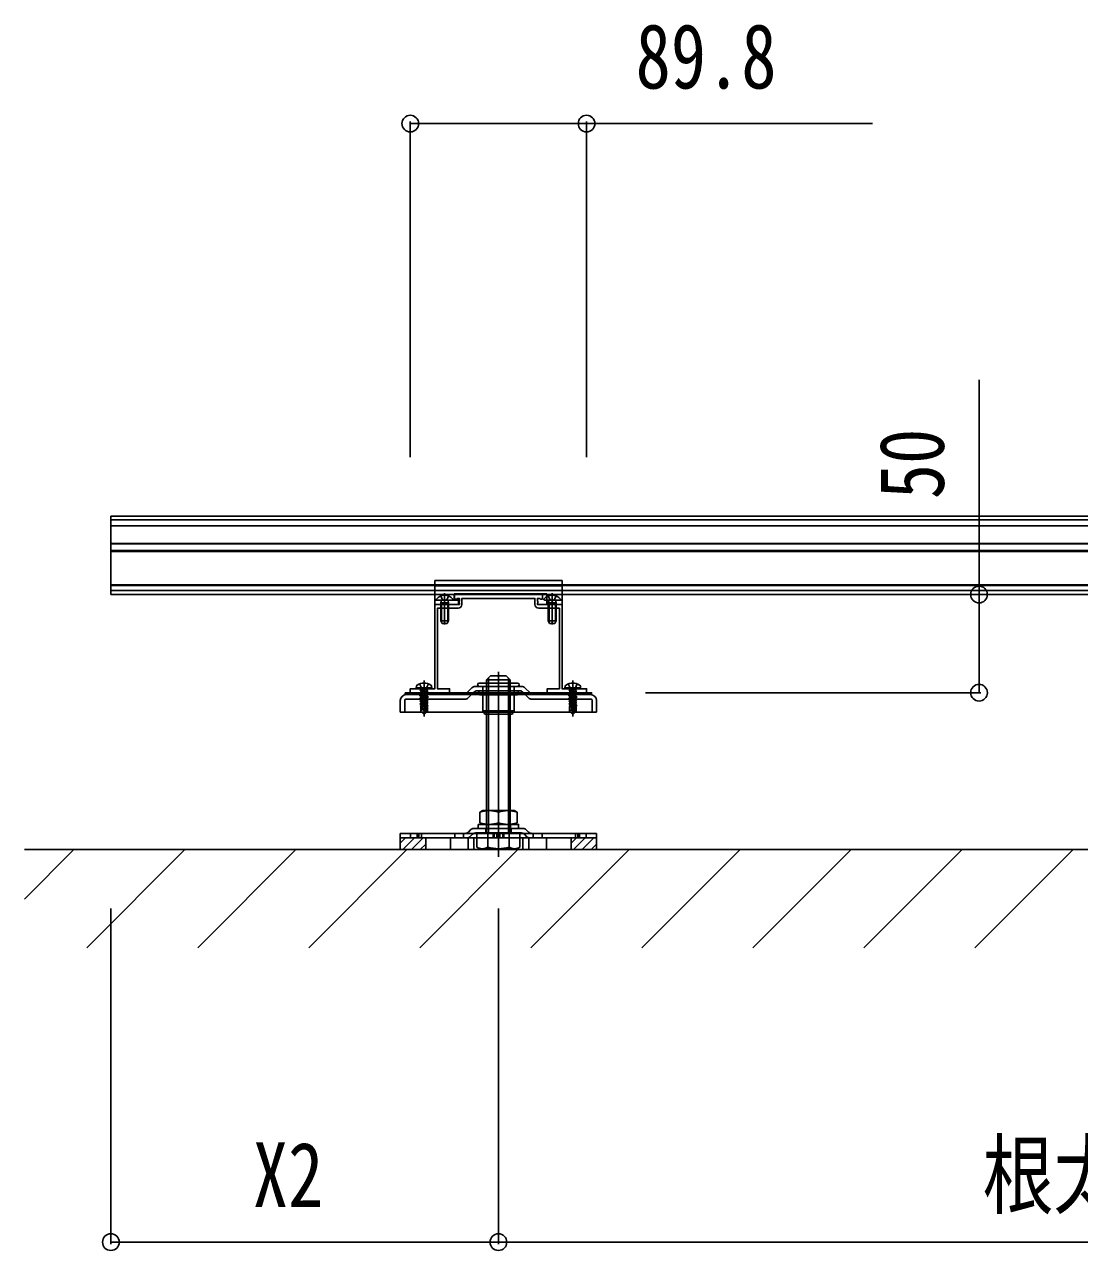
# Model space of a CAD drawing. Units: millimetres, scale not verified. Extents: x -4205 to 4205, y -2970 to 2970.
# Drawn here: x 902 to 1440, y -924 to -300 of the extents above; entities that cross this region are included whole.
import ezdxf
from ezdxf.enums import TextEntityAlignment as Align

# ---------------------------------------------------------------- set-up
doc = ezdxf.new("R2010")
doc.units = ezdxf.units.MM
doc.header["$LTSCALE"] = 20
for name, color, linetype in [('0-3_YKK_11', 7, 'Continuous'), ('0-4_YKK_12', 2, 'Continuous'), ('0-5_YKK_13', 4, 'Continuous'), ('0-6_YKK_D', 6, 'Continuous'), ('0-8_YSS_K', 3, 'Continuous')]:
    doc.layers.add(name, color=color, linetype=linetype)
doc.styles.add('ＭＳ ゴシック', font='')
doc.styles.get('ＭＳ ゴシック').set_extended_font_data('MS Gothic')

msp = doc.modelspace()

# ---------------------------------------------------------------- linework, layer by layer
at = {"layer": '0-3_YKK_11'}
for points in [[(1123.4, -597), (1112.9, -597), (1112.9, -638), (1119.1, -638), (1119.1, -640), (1099.1, -640), (1099.1, -638), (1111.6, -638), (1111.6, -595), (1124.1, -595), (1124.1, -594.52), (1123.99, -594.29), (1123.99, -593.51), (1124.1, -593.28), (1124.1, -592), (1122.9, -592), (1122.6, -592.3), (1121.6, -592.3), (1121.6, -590)], [(1121.6, -590), (1166.4, -590), (1166.4, -592.3), (1165.4, -592.3), (1165.1, -592), (1163.9, -592), (1163.9, -593.28), (1164.01, -593.51), (1164.01, -594.29), (1163.9, -594.52), (1163.9, -595), (1176.4, -595), (1176.4, -638), (1188.9, -638), (1188.9, -640), (1168.9, -640), (1168.9, -638), (1175.1, -638), (1175.1, -597), (1164.6, -597)], [(1162.6, -595), (1162.6, -592), (1125.4, -592), (1125.4, -595)]]:
    msp.add_lwpolyline(points, dxfattribs=at)
for centre, start, end in [((1123.4, -595), 270.00001, 359.99999), ((1164.6, -595), 180.00001, 269.99999)]:
    msp.add_arc(centre, 2, start, end, dxfattribs=at)
at = {"layer": '0-4_YKK_12'}
for p, q in [((2741.5, -550), (946.5, -550)), ((946.5, -550), (946.5, -590)), ((2741.5, -552), (946.5, -552)), ((2741.5, -555), (946.5, -555)), ((2741.5, -564), (946.5, -564)), ((2741.5, -564.13), (946.5, -564.13)), ((2741.5, -567.62), (946.5, -567.62)), ((2741.5, -568), (946.5, -568)), ((2741.5, -585), (946.5, -585)), ((946.5, -585.3), (2741.5, -585.3)), ((2741.5, -585.38), (946.5, -585.38)), ((2741.5, -588), (946.5, -588)), ((2741.5, -590), (946.5, -590))]:
    msp.add_line(p, q, dxfattribs=at)
at = {"layer": '0-5_YKK_13'}
for p, q in [((1176.4, -582.8), (1111.6, -582.8)), ((1111.6, -585.41), (1111.6, -582.8)), ((1111.6, -585.48), (1111.6, -585.41)), ((1111.6, -585.5), (1111.6, -585.48)), ((1111.6, -585.5), (1176.4, -585.5)), ((1111.6, -592.5), (1111.6, -585.5)), ((1176.4, -585.41), (1176.4, -582.8)), ((1176.4, -585.48), (1176.4, -585.41)), ((1176.4, -585.5), (1176.4, -585.48)), ((1176.4, -592.5), (1176.4, -585.5)), ((1111.6, -592.8), (1111.6, -592.5)), ((1123.6, -592.8), (1111.6, -592.8)), ((1111.6, -593.8), (1111.6, -592.8)), ((1112.62, -592.8), (1120.58, -592.8)), ((1114.53, -590.72), (1115.46, -592.59)), ((1114.6, -594.2), (1114.74, -593.39)), ((1114.98, -594.2), (1114.74, -593.18)), ((1115.46, -592.59), (1116.6, -593.2)), ((1116.6, -589.3), (1116.6, -605.26)), ((1116.6, -597), (1116.6, -590.8)), ((1117.75, -592.59), (1116.6, -593.2)), ((1118.68, -590.72), (1117.75, -592.59)), ((1118.22, -594.2), (1118.46, -593.18)), ((1118.6, -594.2), (1118.46, -593.39)), ((1121.4, -589.7), (1168.6, -589.7)), ((1121.4, -592.5), (1121.4, -589.7)), ((1121.4, -592.8), (1121.4, -592.5)), ((1123.6, -593.8), (1123.6, -592.8)), ((1167.42, -592.8), (1175.38, -592.8)), ((1168.6, -589.7), (1168.6, -592.5)), ((1168.6, -592.5), (1168.6, -592.8)), ((1169.33, -590.72), (1170.26, -592.59)), ((1169.4, -594.2), (1169.54, -593.39)), ((1169.78, -594.2), (1169.54, -593.18)), ((1170.26, -592.59), (1171.4, -593.2)), ((1171.4, -589.3), (1171.4, -605.26)), ((1171.4, -597), (1171.4, -590.8)), ((1172.55, -592.59), (1171.4, -593.2)), ((1173.48, -590.72), (1172.55, -592.59)), ((1173.02, -594.2), (1173.26, -593.18)), ((1173.4, -594.2), (1173.26, -593.39)), ((1176.4, -592.8), (1176.4, -592.5)), ((1111.6, -594), (1111.6, -593.8)), ((1118.6, -594.2), (1114.6, -594.2)), ((1114.6, -594.2), (1114.6, -603.4)), ((1114.98, -594.2), (1114.98, -604.16)), ((1118.22, -594.2), (1118.22, -604.16)), ((1118.6, -594.2), (1118.6, -603.4)), ((1123.6, -594), (1123.6, -593.8)), ((1123.6, -595), (1123.6, -594)), ((1168.6, -593.8), (1168.6, -594)), ((1168.6, -594), (1168.6, -595)), ((1176.4, -595), (1168.6, -595)), ((1173.4, -594.2), (1169.4, -594.2)), ((1169.4, -594.2), (1169.4, -603.4)), ((1169.78, -594.2), (1169.78, -604.16)), ((1173.02, -594.2), (1173.02, -604.16)), ((1173.4, -594.2), (1173.4, -603.4)), ((1176.4, -594), (1176.4, -593.8)), ((1176.4, -595), (1176.4, -594)), ((1118.6, -603.4), (1114.6, -603.4)), ((1115.3, -604.8), (1114.6, -603.4)), ((1117.9, -604.8), (1115.3, -604.8)), ((1118.6, -603.4), (1117.9, -604.8)), ((1173.4, -603.4), (1169.4, -603.4)), ((1170.1, -604.8), (1169.4, -603.4)), ((1172.7, -604.8), (1170.1, -604.8)), ((1173.4, -603.4), (1172.7, -604.8)), ((1144, -723.65), (1144, -629.41)), ((1102.1, -637.5), (1102.24, -636.7)), ((1106.1, -633.8), (1106.1, -652.11)), ((1110.1, -637.5), (1109.96, -636.7)), ((1155.85, -636.8), (1132.15, -636.8)), ((1153.8, -635.1), (1134.2, -635.1)), ((1153.8, -636.8), (1134.2, -636.8)), ((1136.05, -636.8), (1136.05, -641.1)), ((1151.95, -636.8), (1151.95, -641.1)), ((1177.9, -637.5), (1178.04, -636.7)), ((1181.9, -633.8), (1181.9, -652.11)), ((1185.9, -637.5), (1185.76, -636.7)), ((1127, -643.3), (1096.8, -643.3)), ((1126.05, -641), (1097, -641)), ((1110.1, -637.5), (1102.1, -637.5)), ((1102.1, -637.5), (1102.19, -638)), ((1110.01, -638), (1102.19, -638)), ((1104, -638.65), (1107.6, -638.05)), ((1107.6, -638.15), (1104, -638.75)), ((1104, -638.65), (1104.55, -638.33)), ((1104, -638.65), (1104, -638.75)), ((1104, -638.65), (1104, -638.75)), ((1104, -638.75), (1104.55, -639.07)), ((1104, -640.05), (1108.2, -639.35)), ((1108.2, -639.45), (1104, -640.15)), ((1104, -640.05), (1104.55, -639.73)), ((1104, -640.05), (1104, -640.15)), ((1104, -640.15), (1104.55, -640.47)), ((1104, -641.45), (1108.2, -640.75)), ((1108.2, -640.85), (1104, -641.55)), ((1104, -641.45), (1104.55, -641.13)), ((1104, -641.45), (1104, -641.55)), ((1104, -641.55), (1104.55, -641.87)), ((1104, -642.85), (1108.2, -642.15)), ((1108.2, -642.25), (1104, -642.95)), ((1104, -642.85), (1104.55, -642.53)), ((1104, -642.85), (1104, -642.95)), ((1104, -642.95), (1104.55, -643.27)), ((1107.6, -638.05), (1104.55, -638.33)), ((1104.55, -639.07), (1107.6, -638.15)), ((1104.55, -638.2), (1104.55, -638.33)), ((1107.65, -639.03), (1104.55, -639.73)), ((1104.55, -639.07), (1104.55, -639.73)), ((1107.65, -639.77), (1104.55, -640.47)), ((1107.65, -640.43), (1104.55, -641.13)), ((1104.55, -640.47), (1104.55, -641.13)), ((1107.65, -641.83), (1104.55, -642.53)), ((1104.55, -641.87), (1104.55, -642.53)), ((1107.65, -643.23), (1104.55, -643.93)), ((1104.55, -643.27), (1104.55, -643.93)), ((1107.6, -638.05), (1107.6, -638.15)), ((1107.65, -638.2), (1107.65, -639.03)), ((1108.2, -639.35), (1107.65, -639.03)), ((1108.2, -639.45), (1107.65, -639.77)), ((1107.65, -639.77), (1107.65, -640.43)), ((1108.2, -640.75), (1107.65, -640.43)), ((1107.65, -641.17), (1107.65, -641.83)), ((1108.2, -642.15), (1107.65, -641.83)), ((1107.65, -642.57), (1107.65, -643.23)), ((1108.2, -643.55), (1107.65, -643.23)), ((1108.2, -639.35), (1108.2, -639.45)), ((1108.2, -640.75), (1108.2, -640.85)), ((1108.2, -642.15), (1108.2, -642.25)), ((1110.1, -637.5), (1110.01, -638)), ((1126, -640), (1126, -641)), ((1127.67, -640.33), (1130.53, -637.47)), ((1128.63, -642.63), (1131.48, -639.77)), ((1154.89, -639.1), (1133.11, -639.1)), ((1134, -639.6), (1134, -640.6)), ((1134.5, -639.1), (1153.5, -639.1)), ((1134.5, -641.1), (1153.5, -641.1)), ((1136.05, -649.25), (1136.05, -641.1)), ((1154, -639.6), (1154, -640.6)), ((1159.37, -642.63), (1156.52, -639.77)), ((1160.33, -640.33), (1157.47, -637.47)), ((1161, -643.3), (1191.2, -643.3)), ((1161.95, -641), (1191, -641)), ((1162, -640), (1162, -641)), ((1185.9, -637.5), (1177.9, -637.5)), ((1177.9, -637.5), (1177.99, -638)), ((1185.81, -638), (1177.99, -638)), ((1179.8, -638.65), (1183.4, -638.05)), ((1183.4, -638.15), (1179.8, -638.75)), ((1179.8, -638.65), (1180.35, -638.33)), ((1179.8, -638.65), (1179.8, -638.75)), ((1179.8, -638.65), (1179.8, -638.75)), ((1179.8, -638.75), (1180.35, -639.07)), ((1179.8, -640.05), (1184, -639.35)), ((1184, -639.45), (1179.8, -640.15)), ((1179.8, -640.05), (1180.35, -639.73)), ((1179.8, -640.05), (1179.8, -640.15)), ((1179.8, -640.15), (1180.35, -640.47)), ((1179.8, -641.45), (1184, -640.75)), ((1184, -640.85), (1179.8, -641.55)), ((1179.8, -641.45), (1180.35, -641.13)), ((1179.8, -641.45), (1179.8, -641.55)), ((1179.8, -641.55), (1180.35, -641.87)), ((1179.8, -642.85), (1184, -642.15)), ((1184, -642.25), (1179.8, -642.95)), ((1179.8, -642.85), (1180.35, -642.53)), ((1179.8, -642.85), (1179.8, -642.95)), ((1179.8, -642.95), (1180.35, -643.27)), ((1183.4, -638.05), (1180.35, -638.33)), ((1180.35, -639.07), (1183.4, -638.15)), ((1180.35, -638.2), (1180.35, -638.33)), ((1183.45, -639.03), (1180.35, -639.73)), ((1180.35, -639.07), (1180.35, -639.73)), ((1183.45, -639.77), (1180.35, -640.47)), ((1183.45, -640.43), (1180.35, -641.13)), ((1180.35, -640.47), (1180.35, -641.13)), ((1183.45, -641.83), (1180.35, -642.53)), ((1180.35, -641.87), (1180.35, -642.53)), ((1183.45, -643.23), (1180.35, -643.93)), ((1180.35, -643.27), (1180.35, -643.93)), ((1183.4, -638.05), (1183.4, -638.15)), ((1183.45, -638.2), (1183.45, -639.03)), ((1184, -639.35), (1183.45, -639.03)), ((1184, -639.45), (1183.45, -639.77)), ((1183.45, -639.77), (1183.45, -640.43)), ((1184, -640.75), (1183.45, -640.43)), ((1183.45, -641.17), (1183.45, -641.83)), ((1184, -642.15), (1183.45, -641.83)), ((1183.45, -642.57), (1183.45, -643.23)), ((1184, -643.55), (1183.45, -643.23)), ((1184, -639.35), (1184, -639.45)), ((1184, -640.75), (1184, -640.85)), ((1184, -642.15), (1184, -642.25)), ((1185.9, -637.5), (1185.81, -638)), ((1094, -644), (1094, -650)), ((1096.3, -643.8), (1096.3, -650)), ((1104, -644.25), (1108.2, -643.55)), ((1108.2, -643.65), (1104, -644.35)), ((1104, -644.25), (1104.55, -643.93)), ((1104, -644.25), (1104, -644.35)), ((1104, -644.35), (1104.55, -644.67)), ((1104, -645.65), (1108.2, -644.95)), ((1108.2, -645.05), (1104, -645.75)), ((1104, -645.65), (1104.55, -645.33)), ((1104, -645.65), (1104, -645.75)), ((1104, -645.75), (1104.55, -646.07)), ((1106.78, -646.51), (1104.2, -646.93)), ((1104.2, -646.93), (1104.55, -646.73)), ((1104.4, -647.03), (1104.2, -646.93)), ((1104.4, -647.03), (1104.4, -649.45)), ((1106.64, -647.1), (1104.4, -647.1)), ((1105.35, -648.65), (1104.4, -649.45)), ((1105.95, -651), (1104.4, -649.45)), ((1107.65, -644.63), (1104.55, -645.33)), ((1104.55, -644.67), (1104.55, -645.33)), ((1107.01, -645.51), (1104.55, -646.07)), ((1104.55, -646.07), (1104.55, -646.73)), ((1106.85, -646.21), (1104.55, -646.73)), ((1106.72, -646.78), (1105.05, -647.1)), ((1106.1, -649.49), (1105.95, -651)), ((1106.1, -649.49), (1106.1, -651)), ((1107.43, -645.38), (1106.25, -650.58)), ((1107.5, -649.33), (1106.25, -650.58)), ((1106.25, -651), (1107.8, -649.45)), ((1107.5, -645.55), (1107.5, -649.33)), ((1107.65, -646.03), (1107.5, -646.07)), ((1108.1, -646.29), (1107.5, -646.39)), ((1108.1, -646.51), (1107.5, -646.62)), ((1107.8, -647.1), (1107.5, -647.1)), ((1107.8, -649.45), (1107.5, -649.33)), ((1107.65, -643.97), (1107.65, -644.63)), ((1108.2, -644.95), (1107.65, -644.63)), ((1107.65, -645.37), (1107.65, -646.03)), ((1108.1, -646.29), (1107.65, -646.03)), ((1107.8, -646.68), (1107.8, -649.45)), ((1108.1, -646.29), (1108.1, -646.51)), ((1108.2, -643.55), (1108.2, -643.65)), ((1108.2, -644.95), (1108.2, -645.05)), ((1151.95, -649.25), (1136.05, -649.25)), ((1137, -650.9), (1136.05, -649.25)), ((1179.8, -644.25), (1184, -643.55)), ((1184, -643.65), (1179.8, -644.35)), ((1179.8, -644.25), (1180.35, -643.93)), ((1179.8, -644.25), (1179.8, -644.35)), ((1179.8, -644.35), (1180.35, -644.67)), ((1179.8, -645.65), (1184, -644.95)), ((1184, -645.05), (1179.8, -645.75)), ((1179.8, -645.65), (1180.35, -645.33)), ((1179.8, -645.65), (1179.8, -645.75)), ((1179.8, -645.75), (1180.35, -646.07)), ((1182.58, -646.51), (1180, -646.93)), ((1180, -646.93), (1180.35, -646.73)), ((1180.2, -647.03), (1180, -646.93)), ((1180.2, -647.03), (1180.2, -649.45)), ((1182.44, -647.1), (1180.2, -647.1)), ((1181.15, -648.65), (1180.2, -649.45)), ((1181.75, -651), (1180.2, -649.45)), ((1183.45, -644.63), (1180.35, -645.33)), ((1180.35, -644.67), (1180.35, -645.33)), ((1182.81, -645.51), (1180.35, -646.07)), ((1180.35, -646.07), (1180.35, -646.73)), ((1182.65, -646.21), (1180.35, -646.73)), ((1182.52, -646.78), (1180.85, -647.1)), ((1181.9, -649.49), (1181.75, -651)), ((1181.9, -649.49), (1181.9, -651)), ((1183.23, -645.38), (1182.05, -650.58)), ((1183.3, -649.33), (1182.05, -650.58)), ((1182.05, -651), (1183.6, -649.45)), ((1183.3, -645.55), (1183.3, -649.33)), ((1183.45, -646.03), (1183.3, -646.07)), ((1183.9, -646.29), (1183.3, -646.39)), ((1183.9, -646.51), (1183.3, -646.62)), ((1183.6, -647.1), (1183.3, -647.1)), ((1183.6, -649.45), (1183.3, -649.33)), ((1183.45, -643.97), (1183.45, -644.63)), ((1184, -644.95), (1183.45, -644.63)), ((1183.45, -645.37), (1183.45, -646.03)), ((1183.9, -646.29), (1183.45, -646.03)), ((1183.6, -646.68), (1183.6, -649.45)), ((1183.9, -646.29), (1183.9, -646.51)), ((1184, -643.55), (1184, -643.65)), ((1184, -644.95), (1184, -645.05)), ((1191.7, -643.8), (1191.7, -650)), ((1194, -644), (1194, -650)), ((1094, -650), (1194, -650)), ((1105.95, -651), (1106.25, -651)), ((1106.25, -650.58), (1106.25, -651)), ((1137, -650.9), (1151, -650.9)), ((1181.75, -651), (1182.05, -651)), ((1182.05, -650.58), (1182.05, -651)), ((1135.97, -700.1), (1152.03, -700.1)), ((1144, -706.25), (1144, -700.95)), ((1144, -706.25), (1144, -700.95)), ((1094, -711.7), (1094, -714)), ((1194, -711.7), (1094, -711.7)), ((1099.25, -711.7), (1099.25, -714)), ((1102.65, -711.7), (1102.65, -714)), ((1103.46, -711.7), (1103.46, -714)), ((1104.75, -714), (1104.75, -711.7)), ((1121.75, -711.7), (1121.75, -714)), ((1126.25, -714), (1126.25, -711.7)), ((1128.67, -711.03), (1129.83, -709.87)), ((1129.63, -713.33), (1130.78, -712.17)), ((1131.45, -709.2), (1156.55, -709.2)), ((1132.41, -711.5), (1155.59, -711.5)), ((1134.5, -706.25), (1135.97, -707.1)), ((1135.97, -707.1), (1152.03, -707.1)), ((1137.5, -711.5), (1137.5, -709.2)), ((1137.9, -707.1), (1137.9, -709.2)), ((1138.52, -711.5), (1138.52, -718.65)), ((1141.25, -711.7), (1141.25, -714)), ((1141.75, -711.7), (1141.75, -714)), ((1143.27, -711.7), (1143.27, -714)), ((1144.69, -711.7), (1144.69, -714)), ((1146.25, -714), (1146.25, -711.7)), ((1146.75, -714), (1146.75, -711.7)), ((1149.48, -711.5), (1149.48, -718.65)), ((1150.1, -707.1), (1150.1, -709.2)), ((1150.5, -711.5), (1150.5, -709.2)), ((1153.5, -706.25), (1152.03, -707.1)), ((1154.97, -711.5), (1154.97, -718.65)), ((1158.37, -713.33), (1157.22, -712.17)), ((1159.33, -711.03), (1158.17, -709.87)), ((1161.75, -711.7), (1161.75, -714)), ((1166.25, -714), (1166.25, -711.7)), ((1183.25, -711.7), (1183.25, -714)), ((1184.54, -711.7), (1184.54, -714)), ((1185.35, -711.7), (1185.35, -714)), ((1188.75, -714), (1188.75, -711.7)), ((1194, -714), (1194, -711.7)), ((1194, -714), (1094, -714)), ((1144, -714), (1107, -714)), ((1107, -714), (1107, -720)), ((1119.5, -714), (1119.5, -720)), ((1128.5, -714), (1128.5, -720)), ((1131.5, -714), (1131.5, -720)), ((1181, -714), (1144, -714)), ((1156.5, -714), (1156.5, -720)), ((1159.5, -714), (1159.5, -720)), ((1162.18, -714), (1162.18, -714)), ((1162.18, -714), (1162.18, -714)), ((1168.5, -714), (1168.5, -720)), ((1181, -720), (1181, -714)), ((1144, -720), (1107, -720)), ((1134.5, -719.5), (1133.03, -718.65)), ((1134.5, -719.5), (1153.5, -719.5)), ((1181, -720), (1144, -720)), ((1153.5, -719.5), (1154.97, -718.65))]:
    msp.add_line(p, q, dxfattribs=at)
for points in [[(1176.4, -593.8), (1176.4, -592.8), (1168.6, -592.8), (1168.6, -593.8)], [(1123.6, -595), (1111.6, -595), (1111.6, -594)], [(1103.8, -635.52), (1104.95, -637.84), (1106.1, -638.45)], [(1108.4, -635.52), (1107.24, -637.84), (1106.1, -638.45)], [(1138, -633.5), (1140, -631.5), (1148, -631.5)], [(1138, -633.5), (1150, -633.5), (1148, -631.5)], [(1138, -711.5), (1138, -635.1), (1138, -633.5)], [(1138.95, -711.5), (1138.95, -635.1), (1138.95, -632.55)], [(1149.05, -711.5), (1149.05, -635.1), (1149.05, -632.55)], [(1150, -711.5), (1150, -635.1), (1150, -633.5)], [(1179.6, -635.52), (1180.76, -637.84), (1181.9, -638.45)], [(1184.2, -635.52), (1183.05, -637.84), (1181.9, -638.45)], [(1108.2, -640.85), (1107.65, -641.17), (1104.55, -641.87)], [(1108.2, -642.25), (1107.65, -642.57), (1104.55, -643.27)], [(1151, -650.9), (1151.95, -649.25), (1151.95, -641.1)], [(1184, -640.85), (1183.45, -641.17), (1180.35, -641.87)], [(1184, -642.25), (1183.45, -642.57), (1180.35, -643.27)], [(1108.2, -643.65), (1107.65, -643.97), (1104.55, -644.67)], [(1107.01, -645.49), (1106.1, -649.49), (1105.35, -648.65), (1105.2, -647.1)], [(1108.2, -645.05), (1107.65, -645.37), (1107.46, -645.41)], [(1108.1, -646.51), (1107.65, -646.77), (1107.5, -646.8)], [(1184, -643.65), (1183.45, -643.97), (1180.35, -644.67)], [(1182.81, -645.49), (1181.9, -649.49), (1181.15, -648.65), (1181, -647.1)], [(1184, -645.05), (1183.45, -645.37), (1183.26, -645.41)], [(1183.9, -646.51), (1183.45, -646.77), (1183.3, -646.8)], [(1134.5, -706.25), (1134.5, -700.95), (1135.97, -700.1)], [(1153.5, -706.25), (1153.5, -700.95), (1152.03, -700.1)], [(1154.97, -711.5), (1133.03, -711.5), (1133.03, -718.65)], [(1133.7, -707.1), (1133.7, -709.2), (1154.3, -709.2)], [(1154.3, -709.2), (1154.3, -707.1), (1133.7, -707.1)]]:
    msp.add_lwpolyline(points, dxfattribs=at)
msp.add_lwpolyline([(1096.5, -640), (1191.5, -640), (1191.5, -641), (1096.5, -641)], close=True, dxfattribs=at)
for centre, radius, start, end in [((1112.62, -592.53), 0.274, 142.28591, 270), ((1116.6, -595.6), 5.3, 37.71409, 142.28591), ((1114.25, -593.3), 0.5, 349.90904, 90), ((1118.95, -593.3), 0.5, 90, 190.09096), ((1120.58, -592.53), 0.274, 270, 37.71409), ((1167.42, -592.53), 0.274, 142.28591, 270), ((1171.4, -595.6), 5.3, 37.71409, 142.28591), ((1169.05, -593.3), 0.5, 349.90904, 90), ((1173.75, -593.3), 0.5, 90, 190.09096), ((1175.38, -592.53), 0.274, 270, 37.71409), ((1103.13, -636.85), 0.9, 122.05588, 170), ((1106.1, -641.6), 6.5, 57.94412, 122.05588), ((1109.07, -636.85), 0.9, 10, 57.94412), ((1132.15, -639.1), 2.3, 90, 135), ((1134.2, -635.95), 0.85, 90, 270), ((1153.8, -635.95), 0.85, 270, 90), ((1155.85, -639.1), 2.3, 45, 90), ((1178.93, -636.85), 0.9, 122.05588, 170), ((1181.9, -641.6), 6.5, 57.94412, 122.05588), ((1184.87, -636.85), 0.9, 10, 57.94412), ((1097, -644), 3, 90, 180), ((1096.8, -643.8), 0.5, 90, 180), ((1104.35, -638.2), 0.2, 0, 90), ((1107.85, -638.2), 0.2, 90, 180), ((1126.05, -638.7), 2.3, 270, 315), ((1127, -641), 2.3, 270, 315), ((1133.11, -641.4), 2.3, 90, 135), ((1134.5, -639.6), 0.5, 90, 180), ((1134.5, -640.6), 0.5, 180, 270), ((1153.5, -639.6), 0.5, 0, 90), ((1153.5, -640.6), 0.5, 270, 0), ((1154.89, -641.4), 2.3, 45, 90), ((1161, -641), 2.3, 225, 270), ((1161.95, -638.7), 2.3, 225, 270), ((1180.15, -638.2), 0.2, 0, 90), ((1183.65, -638.2), 0.2, 90, 180), ((1191, -644), 3, 0, 90), ((1191.2, -643.8), 0.5, 0, 90), ((1107.25, -645.55), 0.248, 0, 167.19096), ((1183.05, -645.55), 0.248, 0, 167.19096), ((1139.25, -713.5), 13.42, 69.27356, 110.72644), ((1148.75, -713.5), 13.42, 69.27356, 110.72644), ((1127.05, -709.4), 2.3, 270, 315), ((1131.45, -711.5), 2.3, 90, 135), ((1132.41, -713.8), 2.3, 90, 135), ((1139.25, -693.7), 13.42, 249.27356, 290.72644), ((1148.75, -693.7), 13.42, 249.27356, 290.72644), ((1155.59, -713.8), 2.3, 45, 90), ((1156.55, -711.5), 2.3, 45, 90), ((1160.95, -709.4), 2.3, 225, 270), ((1128, -711.7), 2.3, 270, 315), ((1160, -711.7), 2.3, 225, 270), ((1135.77, -714.64), 4.86, 235.61575, 304.38425), ((1144, -701.35), 18.15, 252.41205, 287.58795), ((1152.23, -714.64), 4.86, 235.61575, 304.38425)]:
    msp.add_arc(centre, radius, start, end, dxfattribs=at)
at = {"layer": '0-6_YKK_D'}
for p, q in [((1099.1, -520), (1099.1, -349)), ((1188.9, -520), (1188.9, -349)), ((1218.9, -590), (1389.9, -590)), ((1218.9, -640), (1389.9, -640)), ((946.5, -750), (946.5, -921)), ((1144, -750), (1144, -921)), ((1144, -750), (1144, -921)), ((946.5, -920), (1144, -920)), ((1144, -920), (1844, -920))]:
    msp.add_line(p, q, dxfattribs=at)
for points in [[(1099.1, -350), (1188.9, -350), (1334.7, -350)], [(1388.9, -640), (1388.9, -590), (1388.9, -480.6)]]:
    msp.add_lwpolyline(points, dxfattribs=at)
for centre in [(1099.1, -350), (1188.9, -350), (1388.9, -590), (1388.9, -640), (946.5, -920), (1144, -920), (1144, -920)]:
    msp.add_circle(centre, 4.25, dxfattribs=at)
at = {"layer": '0-8_YSS_K'}
for p, q in [((1094, -716.71), (1096.71, -714)), ((1095.2, -720), (1101.2, -714)), ((1099.69, -720), (1105.69, -714)), ((1104.18, -720), (1107, -717.18)), ((1181, -716.71), (1183.71, -714)), ((1182.2, -720), (1188.2, -714)), ((1186.69, -720), (1192.69, -714)), ((1191.18, -720), (1194, -717.18)), ((2751.5, -720), (902.5, -720)), ((902.5, -745.2), (927.7, -720)), ((934.27, -770), (984.27, -720)), ((990.83, -770), (1040.83, -720)), ((1047.4, -770), (1097.4, -720)), ((1103.97, -770), (1153.97, -720)), ((1160.54, -770), (1210.54, -720)), ((1217.11, -770), (1267.11, -720)), ((1273.68, -770), (1323.68, -720)), ((1330.25, -770), (1380.25, -720)), ((1386.81, -770), (1436.81, -720))]:
    msp.add_line(p, q, dxfattribs=at)
for points in [[(1094, -714), (1107, -714), (1107, -720), (1094, -720)], [(1181, -714), (1194, -714), (1194, -720), (1181, -720)]]:
    msp.add_lwpolyline(points, close=True, dxfattribs=at)

# ---------------------------------------------------------------- texts
at = {"layer": '0-6_YKK_D', "style": 'ＭＳ ゴシック', "width": 0.8}
for s, p in [('89.8', (1213.9, -342)), ('根太ピッチ', (1390.8, -912)), ('X2', (1018.85, -912))]:
    msp.add_text(s, height=32.99, dxfattribs=at).set_placement(p, align=Align.BOTTOM_LEFT)
msp.add_text('50', height=32.99, rotation=90, dxfattribs=at).set_placement((1380.9, -541.4), align=Align.BOTTOM_LEFT)

doc.saveas('drawing.dxf')
